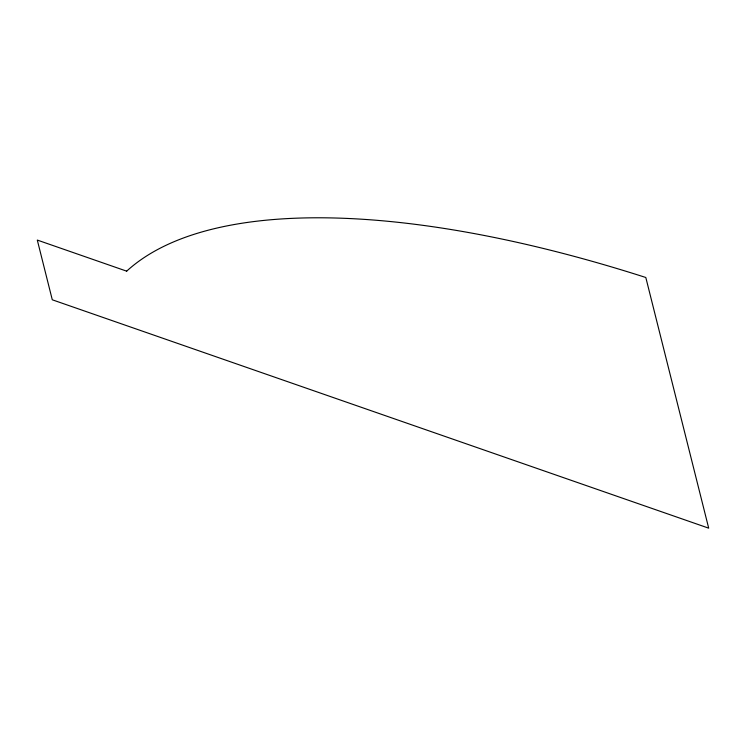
<?xml version="1.0" encoding="UTF-8"?>
<svg xmlns="http://www.w3.org/2000/svg" width="746" height="746" viewBox="0 0 746 746"><rect width="100%" height="100%" fill="white"/><g stroke="black" fill="none" stroke-linecap="round" stroke-linejoin="round"><path stroke-width="1.12" d="M126.671 271.162L37.3 240.072L52.285 299.789L708.7 528.168L645.812 277.493A746.933 284.636 26.2 0 0 126.671 271.162"/></g></svg>
